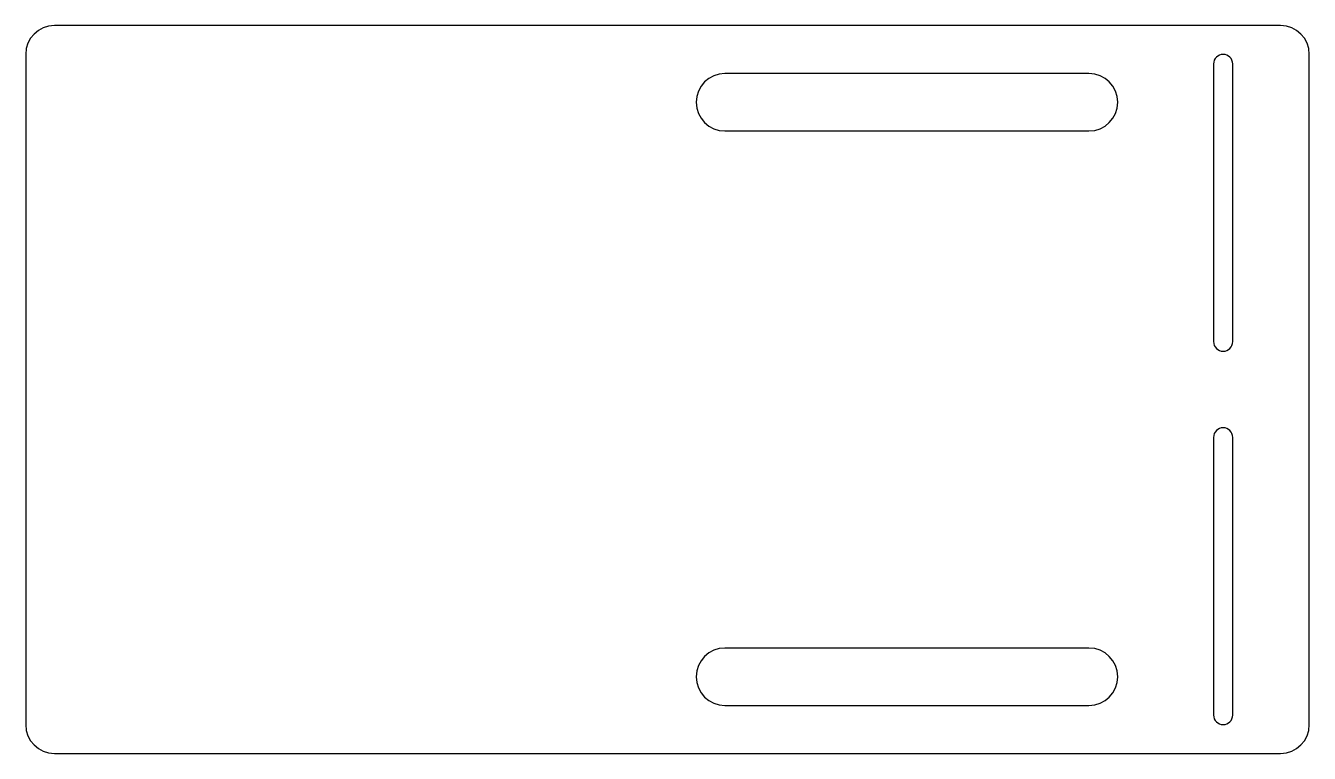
# Model space of a CAD drawing. Header units: millimetres. Extents: x 0 to 67, y 0 to 38.
import ezdxf

# ---------------------------------------------------------------- set-up
doc = ezdxf.new("R2010")
doc.units = ezdxf.units.MM
for name, color, linetype in [('OUTLINE', 1, 'CONTINUOUS'), ('STRAP_SLOTS', 2, 'CONTINUOUS'), ('TAB_SLOTS', 3, 'CONTINUOUS')]:
    doc.layers.add(name, color=color, linetype=linetype)

msp = doc.modelspace()

# ---------------------------------------------------------------- linework, layer by layer
at = {"layer": 'OUTLINE'}
for p, q in [((65.5, 38), (1.5, 38)), ((0, 36.5), (0, 1.5)), ((67, 1.5), (67, 36.5)), ((1.5, 0), (65.5, 0))]:
    msp.add_line(p, q, dxfattribs=at)
for centre, start, end in [((1.5, 36.5), 90, 180), ((65.5, 36.5), 0, 90), ((1.5, 1.5), 180, 270), ((65.5, 1.5), 270, 360)]:
    msp.add_arc(centre, 1.5, start, end, dxfattribs=at)
at = {"layer": 'STRAP_SLOTS'}
for p, q in [((55.5, 35.5), (36.5, 35.5)), ((36.5, 32.5), (55.5, 32.5)), ((55.5, 5.5), (36.5, 5.5)), ((36.5, 2.5), (55.5, 2.5))]:
    msp.add_line(p, q, dxfattribs=at)
for centre, start, end in [((36.5, 34), 90, 270), ((55.5, 34), 270, 90), ((36.5, 4), 90, 270), ((55.5, 4), 270, 90)]:
    msp.add_arc(centre, 1.5, start, end, dxfattribs=at)
at = {"layer": 'TAB_SLOTS'}
for p, q in [((62, 36), (62, 21.5)), ((63, 21.5), (63, 36)), ((62, 16.5), (62, 2)), ((63, 2), (63, 16.5))]:
    msp.add_line(p, q, dxfattribs=at)
for centre, start, end in [((62.5, 36), 0, 180), ((62.5, 21.5), 180, 360), ((62.5, 16.5), 0, 180), ((62.5, 2), 180, 360)]:
    msp.add_arc(centre, 0.5, start, end, dxfattribs=at)

doc.saveas('drawing.dxf')
